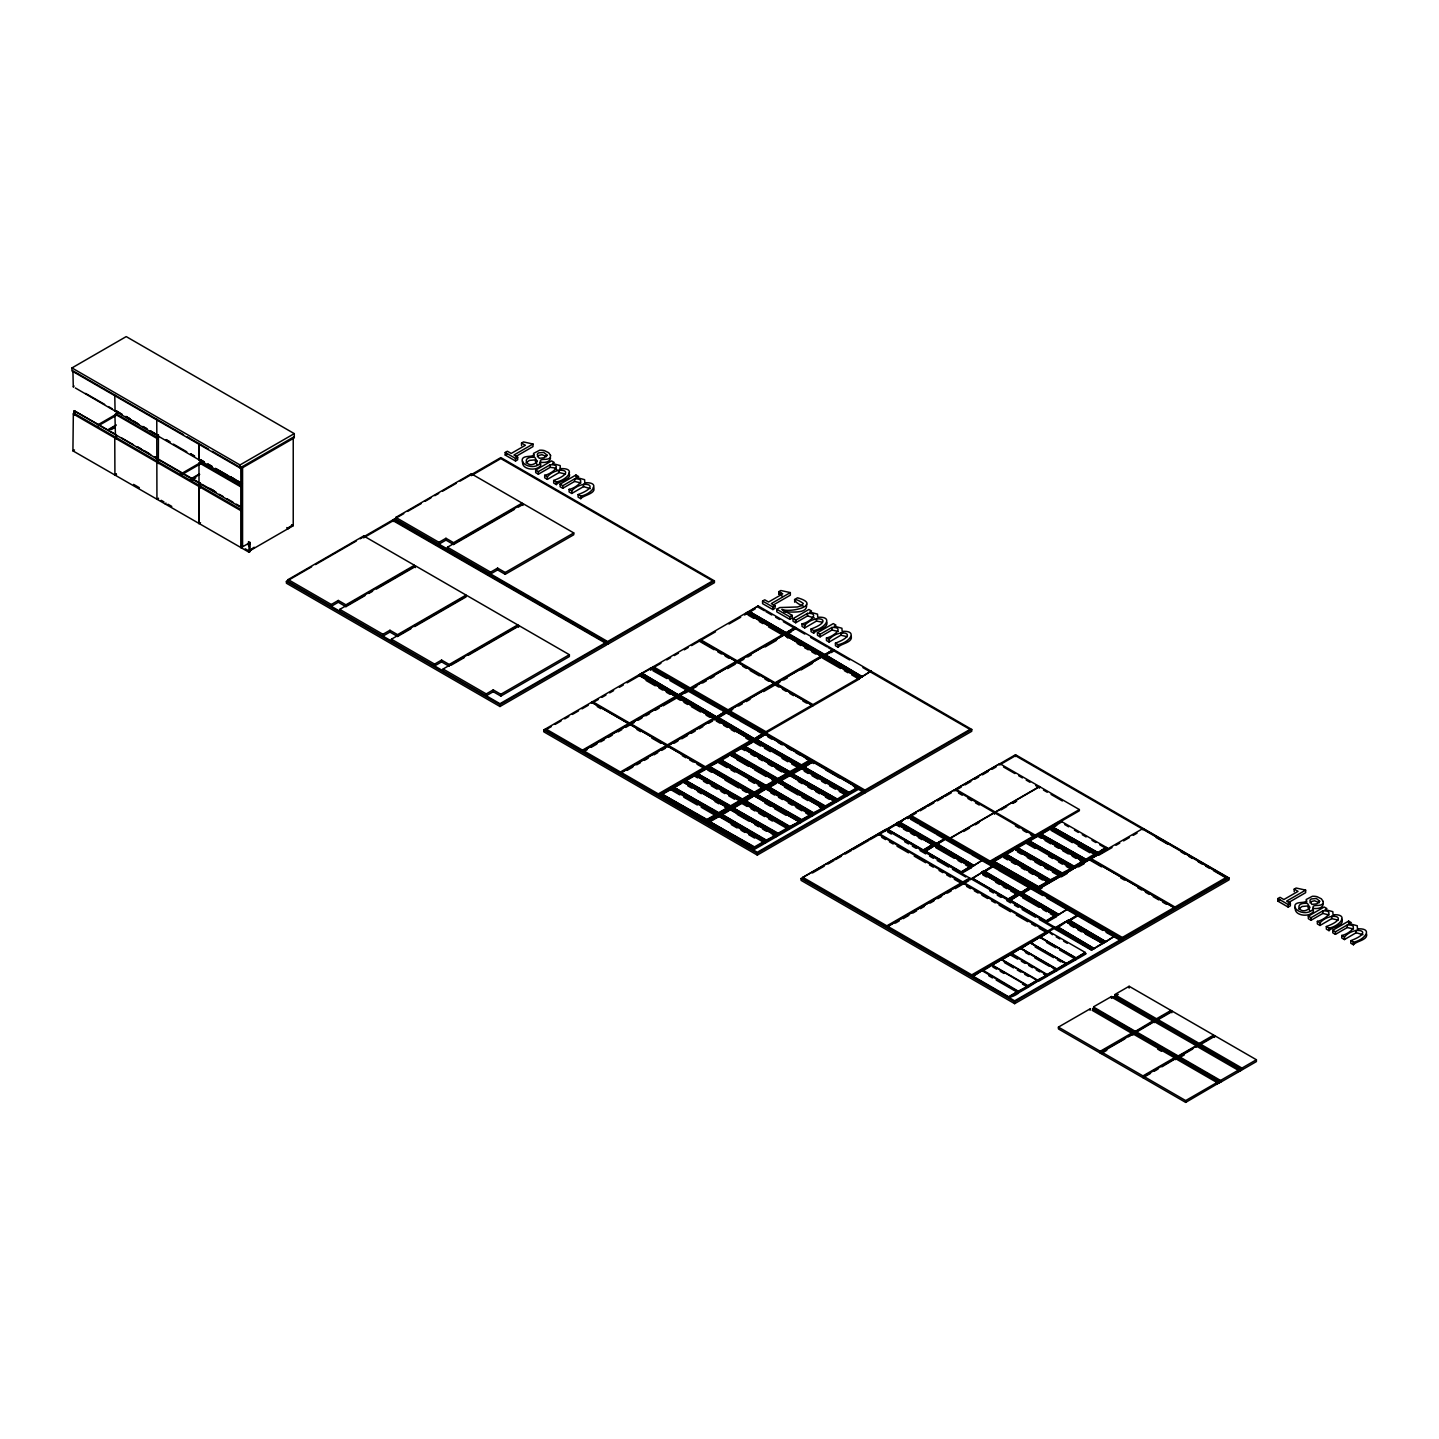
<?xml version="1.0" encoding="UTF-8"?>
<svg xmlns="http://www.w3.org/2000/svg" width="1439" height="1439" viewBox="0 0 1439 1439"><rect width="100%" height="100%" fill="white"/><g stroke="black" fill="none" stroke-linecap="round" stroke-linejoin="round"><path stroke-width="1.5" d="M536.981 464.509L534.804 459.904L529.372 460.408L525.99 462.944M1309.634 910.581L1307.457 905.994L1302.025 906.498L1298.644 909.034M550.561 457.998C550.076 462.549 543.726 462.818 540.219 462.261M1323.214 904.088C1322.729 908.639 1316.379 908.908 1312.872 908.351L1313.483 911.229C1309.94 917.884 1293.301 915.87 1295.406 907.379M533.473 457.134L534.211 454.958M1306.126 903.224L1306.864 901.048M74.091 386.048L73.371 386.695M116.505 439.255L116.325 434.794L74.234 410.781L73.407 414.036L241.554 511.043L241.986 506.708L240.799 507.751M116.001 437.744L114.976 437.852M116.073 437.456L116.073 434.938M157.535 434.56L157.391 435.208M150.465 431.052L158.074 435.441L157.948 438.409L156.779 438.661L156.941 499.369L158.524 498.452M157.696 462.621L158.02 458.268L157.211 458.861M158.074 461.721L157.265 462.441M204.068 461.991L200.273 459.796L200.219 462.621L198.978 462.944L199.014 483.738L199.607 482.784M200.255 486.22L200.525 483.198M241.248 483.612C242.436 481.166 242.561 488.217 240.799 487.173L240.799 547.791L250.08 542.521L250.08 551.623L249.019 552.234L72.921 450.857L73.335 413.748M242.094 486.616L200.273 462.333M241.23 507.571L74.234 410.781M1136.037 1031.745L1093.784 1007.192M1192.733 1049.013L1177.893 1057.575L1136.055 1033.418L1136.486 1031.349L1154.42 1021.078L1153.826 1022.356M1240.994 1070.472L1199.155 1046.009L1240.994 1070.472L1220.614 1082.236L1178.775 1058.079L1179.207 1056.01L1197.122 1045.739L1196.546 1046.872M1178.775 1057.791L1220.614 1081.93L1221.045 1080.167L1238.817 1069.914L1238.601 1071.479L1240.994 1070.166M115.426 434.542L114.922 414.576L116.235 413.82L158.074 437.978M199.284 486.706L200.075 486.112M1136.306 1031.583L1135.173 1032.608L1093.334 1008.451L1135.173 1032.914L1155.571 1020.845L1113.732 996.687L1111.538 997.946M1179.009 1056.244L1177.893 1057.269L1136.055 1033.112M199.176 486.454L198.96 523.634L200.525 522.717M522.753 461.289C520.648 469.78 537.287 471.794 540.83 465.139L540.129 462.297M73.281 387.037L72.921 370.812L183.562 434.686M115.084 411.266L114.76 394.97M199.068 486.562L198.78 523.526M200.147 486.508L198.996 486.364M1135.425 1031.331L1153.376 1020.593L1153.161 1022.158L1155.571 1020.845M1093.334 1008.451L1093.784 1006.688L1111.699 996.418L1111.16 997.911M199.176 459.976L198.96 443.572M1093.784 1008.199L1135.731 1032.285M1111.43 997.029L1153.269 1021.168M1115.045 995.932L1115.045 994.403L1129.129 986.273L1170.986 1010.43L1170.986 1012.247L1156.452 1020.647L1114.613 996.184L1156.884 1020.089L1156.884 1018.56L1170.986 1010.43M1132.007 1033.454L1092.183 1010.322M1132.871 1033.957L1101.123 1051.765L1101.123 1053.582L1142.962 1077.739L1150.534 1073.368M1157.765 1020.593L1157.765 1019.064L1171.85 1010.933L1213.689 1035.091L1213.689 1036.907L1199.155 1045.308L1157.316 1020.845L1199.604 1044.75L1199.604 1043.221L1213.689 1035.091M1174.89 1057.989L1132.997 1033.886L1132.763 1034.947L1135.173 1033.634L1177.012 1057.791L1161.885 1066.821M1175.591 1058.618L1217.43 1082.776M1178.325 1057.017L1136.486 1032.86M1179.207 1057.521L1221.045 1081.678M1195.989 1045.829L1178.145 1055.992M1196.852 1046.351L1238.691 1070.49M1200.468 1045.254L1200.468 1043.725L1214.57 1035.594L1256.409 1059.752L1256.409 1061.568L1241.875 1069.968L1200.036 1045.505L1242.307 1069.411L1242.307 1067.882L1256.409 1059.752M568.891 473.089C572.92 479.313 558.53 481.202 556.353 484.583L553.691 483.036L553.691 480.464C579.162 470.949 557.451 465.013 547.36 476.813L544.697 475.266L544.697 477.838L547.36 479.385L559.105 472.532L565.509 474.061M593.318 487.191C597.347 493.415 582.957 495.304 580.78 498.667L578.118 497.139L578.118 494.566C603.571 485.051 581.878 479.115 571.787 490.915L569.107 489.368L569.107 491.94L571.787 493.469L583.514 486.634L590.35 488.63M826.885 622.314C828.216 628.645 816.525 629.365 813.701 633.142L811.038 631.613L811.038 629.041C836.491 619.525 814.798 613.59 804.707 625.389L802.027 623.842L802.027 626.415L804.707 627.944L816.435 621.108L822.119 622.116M851.294 636.398C852.643 642.747 840.952 643.467 838.128 647.244L835.447 645.697L835.447 643.143C860.918 633.61 839.207 627.692 829.116 639.474L826.454 637.945L826.454 640.517L829.116 642.046L840.862 635.211L847.265 636.722M1341.562 919.179C1345.573 925.403 1331.183 927.292 1329.024 930.655L1326.344 929.126L1326.344 926.554C1351.815 917.039 1330.104 911.103 1320.013 922.903L1317.351 921.356L1317.351 923.928L1320.013 925.475L1331.759 918.622L1338.162 920.133M1366.618 933.929C1367.949 940.261 1356.275 940.98 1353.433 944.757L1350.771 943.229L1350.771 940.656C1376.224 931.123 1354.531 925.205 1344.44 937.005L1341.76 935.458L1341.76 938.03L1344.44 939.559L1356.168 932.724L1363.003 934.72M294.276 436.647L240.007 467.981L71.95 370.956L71.95 367.934L126.218 336.6L294.276 433.625L294.276 437.87L242.454 467.783L240.889 466.884M116.505 410.924L122.207 414.432M98.14 424.667L117.584 413.443M98.23 425.818L115.678 415.763M108.573 429.362L116.253 424.919M107.925 430.333L115.678 425.872M72.921 450.857L74.486 449.939M111.451 429.524L115.282 427.311M158.074 435.441L150.465 430.855M114.76 475.014L116.325 474.097M116.505 474.204L114.922 475.122L114.76 438.229M158.074 458.987L154.531 456.649M158.074 459.203L158.524 463.52M180.235 474.294L201.622 461.955M182.267 474.348L201.64 463.16M191.423 478.557L199.176 474.079M156.761 499.261L158.344 498.362M190.02 479.978L199.697 474.384M191.945 480.068L195.83 477.838M164.999 503.722L166.043 503.11M200.273 483.558L200.525 487.767M71.95 367.934L240.007 464.959L294.276 433.625M215.49 468.592L242.364 483.594L238.568 481.399M242.112 483.954L230.69 477.172M250.08 543.744L249.019 544.338L249.019 552.234M287.674 528.041L292.477 525.271L287.674 529.066L286.829 527.573M250.08 550.615L293.232 525.703L293.232 438.481M249.325 551.191L254.145 547.396L249.325 551.191L245.224 548.817M515.846 456.487L532.988 446.594L532.988 444.021L513.939 455.03L517.68 457.188L517.68 459.761L515.54 461.002L505.215 455.048L505.215 452.476L507.373 451.234L511.223 453.447L525.379 445.263L521.548 443.05L521.548 445.622M521.548 443.05L523.49 441.935L532.988 444.021M605.01 643.035L499.981 703.689L288.142 581.392L288.142 579.575L363.689 535.956L414.45 565.275L414.45 567.092L376.388 589.073M471.668 475.428L500.844 458.591L712.665 580.888L607.636 641.524L395.815 519.227L395.815 517.41L471.344 473.791L522.123 503.11L522.123 504.927L518.31 507.122M360.182 538.798L393.189 519.731L606.754 643.035L606.754 644.852L499.981 706.513L286.397 583.209L286.397 581.392L311.633 566.822M315.519 564.574L356.296 541.028M394.052 521.044L394.052 519.227L403.765 513.633M407.651 511.385L421.249 503.542M425.135 501.294L430.945 497.93M434.83 495.682L438.715 493.451M442.6 491.203L456.199 483.36M460.066 481.112L500.844 457.584L714.428 580.888L714.428 582.705L607.636 644.348L393.189 520.738L364.013 537.592M505.215 455.048L507.373 453.807M505.215 452.476L515.54 458.429L517.68 457.188M557.055 469.798L554.752 467.927L550.202 467.351L538.366 474.186L535.686 472.64L535.686 470.067L551.551 460.912L554.213 462.459L552.45 463.484L560.167 465.57L560.401 468.682C577.147 467.657 567.38 479.978 556.353 482.011L553.691 480.464M535.686 470.067L538.366 471.614L550.202 464.779C563.782 464.221 551.335 474.204 544.697 475.266M288.142 579.575L331.294 604.488L338.309 600.441L345.918 604.83L414.45 565.275M395.815 517.41L438.967 542.323L445.964 538.276L453.573 542.683L522.123 503.11M364.948 595.656L345.918 606.664L338.309 602.257L331.294 606.305L331.294 604.488M514.496 509.334L453.573 544.5L445.964 540.093L438.967 544.14L438.967 542.323M339.784 611.197L339.784 609.381L415.331 565.779L466.092 595.08L466.092 596.897L414.702 626.577M447.457 547.234L522.987 503.614L573.765 532.934L573.765 534.75L505.215 574.305L497.606 569.916L490.609 573.963L490.609 572.146L447.457 547.234L447.457 549.05M368.762 593.462L372.575 591.267M580.942 482.946L574.611 481.435L562.775 488.289L560.113 486.742L560.113 484.17L575.96 475.014L578.64 476.561L576.877 477.568L584.594 479.673L584.828 482.784C601.574 481.759 591.807 494.081 580.78 496.113L578.118 494.566M560.113 484.17L562.775 485.716L574.611 478.881C588.209 478.306 575.762 488.307 569.107 489.368M339.784 609.381L382.936 634.293L389.951 630.264L397.56 634.653L466.092 595.08M490.609 572.146L497.606 568.099L505.215 572.488L573.765 532.934M410.888 628.771L397.56 636.47L389.951 632.081L382.936 636.11L382.936 634.293M391.426 641.021L391.426 639.204L466.973 595.584L517.734 624.904L517.734 626.72L468.251 655.303M391.426 639.204L434.596 664.116L441.593 660.069L449.202 664.476L517.734 624.904M449.202 664.476L449.202 666.293L441.593 661.886L434.596 665.933L434.596 664.116M443.086 669.009L518.616 625.407L569.376 654.709L569.376 656.526L500.844 696.098L493.235 691.709L486.238 695.757L486.238 693.922L443.086 669.009L443.086 670.844M451.109 665.196L464.437 657.497M486.238 693.922L493.235 689.893L500.844 694.282L569.376 654.709M286.397 581.392L499.981 704.696L606.754 643.035M394.052 519.227L607.636 642.531L714.428 580.888M773.193 605.064L790.335 595.17L790.335 592.598L771.286 603.607L775.027 605.765L775.027 608.337L772.869 609.578L762.562 603.625L762.562 601.052L764.721 599.811L768.552 602.024L782.726 593.839L778.895 591.627L778.895 594.199L782.726 596.412M778.895 591.627L780.819 590.512L790.335 592.598M786.431 746.769L864.102 791.612L864.102 793.429L757.31 855.09L543.744 731.785L543.744 729.969L650.518 668.11L782.546 744.539M651.399 669.621L651.399 667.804L758.191 605.945L971.757 729.447L971.757 731.282L864.965 792.925L854.568 787.133M778.895 594.199L780.819 593.084M639.582 675.035L640.715 673.758L677.751 695.145L676.078 696.71L640.103 675.934L639.582 674.423L676.6 696.404M643.521 672.75L650.518 668.721L651.058 669.621M749.431 611.611L786.449 632.98L749.431 611.611L758.191 605.945M547.414 728.854L551.317 726.587M555.094 724.411L561.048 720.975M564.7 718.87L568.837 716.478M572.398 714.428L578.55 710.866M582.004 708.869L588.281 705.254M592.166 703.005L598.264 699.498M601.898 697.393L605.945 695.055M609.668 692.896L613.626 690.612M619.4 687.284L623.285 685.036M627.08 682.841L642.747 673.812M690.18 687.968L690.18 689.173L736.3 662.552L736.3 661.328L690.18 687.968L653.144 666.599L653.144 667.804L660.933 663.307M666.761 659.943L670.664 657.695M674.297 655.59L678.435 653.198M684.28 649.834L688.166 647.586M691.583 645.607L699.282 641.164L714.086 649.726M699.84 640.859L715.525 631.793M728.979 624.022L740.671 617.277M744.575 615.029L755.205 608.877M762.562 601.052L772.869 607.006L775.027 605.765M794.508 599.523L797.512 597.797C822.496 604.794 791.342 613.14 781.863 609.399L792.241 615.388L792.241 617.961L789.813 619.364L776.772 611.827L776.772 609.255L779.74 607.546L797.476 606.988L801.667 605.603L803.286 603.463C791.972 595.332 792.745 602.455 803.286 606.035M776.772 609.255L789.813 616.791L792.241 615.388M814.276 617.907L807.531 615.91L795.695 622.763L793.033 621.216L793.033 618.644L808.88 609.488L811.56 611.035L809.797 612.043L817.514 614.147L817.748 617.259C834.494 616.234 824.727 628.555 813.701 630.588L811.038 629.041M793.033 618.644L795.695 620.191L807.531 613.356C821.129 612.78 808.682 622.781 802.027 623.842M582.507 750.133L628.645 723.493L628.645 724.698L582.507 751.338L582.507 750.133L545.489 728.746L545.489 729.969L757.31 852.248L862.339 791.612M629.509 722.99L675.646 696.35L675.646 697.573L629.509 724.195L592.49 702.826L592.49 701.602L629.509 722.99L629.509 725.22L625.677 727.432M676.6 695.792L678.273 694.839M678.794 694.533L687.554 689.479L678.794 695.145L641.776 673.164L678.794 695.145M735.329 660.969L700.145 640.661L700.145 639.456L737.182 660.825L783.302 634.203L783.302 635.408L691.044 688.472L691.044 689.677L696.818 686.349M783.751 633.951L795.209 627.332L783.751 634.545L747.776 613.787L747.237 612.259L784.273 633.646L783.751 634.545M587.238 749.629L583.389 751.842L583.389 750.636L629.509 723.997L666.545 745.366L666.545 746.589L620.407 773.211L620.407 772.006L666.545 745.366M630.39 723.493L676.528 696.854L713.546 718.241L713.546 719.446L667.408 746.086L630.39 724.698L630.39 723.493L667.408 744.862L713.546 718.241M713.978 718.583L725.454 711.37L713.978 718.583L678.003 697.825L677.481 696.314L678.614 695.649L715.651 717.018L678.614 695.649M679.676 695.037L716.694 717.018L679.676 695.649L688.418 689.983L688.957 691.511M738.045 661.328L784.183 634.707L821.201 656.076L821.201 657.299L775.081 683.921L738.045 662.552L738.045 661.328L775.081 682.716L821.201 656.076M796.612 629.347L796.091 627.836L787.331 633.484L824.367 654.871L833.109 649.816L821.651 656.436L785.676 635.66L785.136 634.149L786.288 633.484L823.306 654.871L786.288 633.484M677.481 696.908L678.614 696.26M679.676 695.649L688.418 690.594M785.136 634.761L786.288 634.095M787.331 633.484L796.091 628.429M591.069 747.399L596.843 744.071M600.693 741.858L604.524 739.628M608.373 737.416L612.223 735.203M617.979 731.875L621.828 729.645M630.39 724.698L634.239 722.486M638.089 720.273L641.92 718.043M645.769 715.831L649.619 713.618M655.375 710.272L659.224 708.06M663.073 705.847L676.528 698.077L680.215 700.217M678.003 697.213L680.197 695.954M685.45 692.914L688.957 690.9M702.574 683.021L706.423 680.809M710.272 678.596L714.122 676.366M727.576 668.595L735.257 664.17M739.97 661.436L743.819 659.224M747.668 656.993L751.5 654.781M764.954 647.01L776.502 640.355M785.676 635.049L791.36 631.775M838.271 631.523L831.958 630.012L820.122 636.847L817.442 635.318L817.442 632.746L833.307 623.591L835.969 625.138L834.206 626.145L841.923 628.249L842.157 631.361C858.903 630.336 849.136 642.657 838.128 644.672L835.447 643.143M817.442 632.746L820.122 634.293L831.958 627.458C845.538 626.882 833.091 636.865 826.454 637.945M728.08 709.841L774.2 683.219L774.2 684.424L728.08 711.064L728.08 709.841L691.044 688.472M821.651 656.436L823.827 654.565M621.288 773.732L621.288 772.509L667.408 745.888L704.444 767.257L704.444 768.462M705.326 767.958L668.29 746.589L668.29 745.366L714.428 718.745L751.446 740.114L751.446 741.337L745.888 738.117M751.878 740.473L763.354 733.242L751.878 740.473L715.903 719.698L715.381 718.187L716.514 717.521L753.55 738.909L716.514 717.521M717.575 716.928L754.594 738.909L717.575 717.521L726.317 711.873L726.857 712.773M732.793 709.355L728.943 711.568L728.943 710.362L775.081 683.723L812.1 705.092L812.1 706.315L765.98 732.937L765.98 731.732L812.1 705.092M775.963 683.219L822.083 656.58L859.101 677.967L859.101 679.172L812.981 705.812L775.963 684.424L775.963 683.219L812.981 704.588L859.101 677.967M859.551 678.309L871.009 671.096L859.551 678.309L823.576 657.551L823.054 656.022L824.187 655.375L861.206 676.744L824.187 655.375M825.231 654.763L862.267 676.744L825.231 654.763L833.99 649.708L834.512 651.219L849.658 659.979M715.381 718.798L716.514 718.133M717.575 717.521L726.317 712.485M823.054 656.634L824.187 655.986M825.231 655.375L833.99 650.32M627.062 770.405L632.818 767.059M636.668 764.846L640.517 762.634M644.348 760.404L648.198 758.191M653.972 754.863L657.803 752.633M661.652 750.421L665.502 748.208M674.064 743.261L677.895 741.031M681.744 738.819L687.518 735.491M691.35 733.278L695.199 731.048M699.048 728.836L702.898 726.605M708.654 723.277L712.503 721.065M715.903 719.104L725.094 713.798M738.567 706.009L742.398 703.797M746.247 701.584L750.097 699.354M763.551 691.601L775.081 684.928L778.787 687.069M775.963 684.424L779.794 682.212M783.643 679.999L787.493 677.769M800.947 669.998L812.477 663.343M823.576 656.939L825.752 655.68M831.005 652.64L834.512 650.626M621.288 772.509L658.307 793.896L704.444 767.257M668.29 745.366L705.326 766.753L751.446 740.114M753.892 740.923L752.849 740.33L658.307 795.101L658.307 793.896M837.75 799.454C837.714 802.458 858.004 785.928 837.228 799.149L792.673 774.02L801.433 768.966L800.893 768.066L753.73 741.031L753.73 739.808L755.385 740.06L754.863 739.16M765.188 733.8C749.125 745.168 757.346 735.059 765.188 734.412M659.71 794.688L671.186 788.68L659.188 795.605C659.098 792.655 659.925 797.152 661.382 794.958L705.937 820.68L661.382 794.958M709.949 821.777L754.504 847.499L763.785 842.75L763.264 841.851L754.504 846.905L709.949 821.777L718.709 816.722L718.187 815.823L671.006 788.788L671.006 787.565L682.464 782.168M683.003 782.474L682.823 780.747L694.821 775.045L672.049 788.788L671.527 787.87M719.68 814.348L719.068 815.913L742.344 802.476L694.641 775.135L694.641 773.93L706.639 768.21L752.237 794.544L752.237 795.749L741.301 802.081M696.836 773.265L706.639 768.21M754.252 793.986C753.209 793.015 759.612 790.892 764.055 787.727L764.055 788.932L753.101 795.245L706.459 768.318L706.459 767.113L718.439 761.393M708.636 766.447C717.234 759.828 724.483 759.684 709.697 766.447L754.252 792.169L762.994 787.115L763.533 788.032L754.252 792.781L709.697 767.059M718.439 762.004L718.277 760.278L729.735 754.881M730.616 753.766C742.38 746.697 749.359 744.539 733.332 752.795L777.887 778.517L786.629 773.48L787.691 775.297L776.736 781.611L730.095 754.666C729.987 751.734 730.814 756.23 732.271 754.018L776.826 779.74L732.271 754.018M742.074 748.352L741.912 746.643L744.611 746.283L765.71 734.106L810.265 760.44M744.089 745.978L753.37 740.617M753.73 739.808L755.907 739.16M695.163 774.83L696.836 773.876L741.373 800.21L695.163 774.236M706.981 768.012L708.636 767.059L753.191 793.375L706.981 767.401M718.798 760.583L742.074 747.758L786.629 773.48M742.434 747.543L744.089 746.589L788.644 772.923L742.434 746.949M662.426 794.346L706.981 820.068L716.262 815.319L715.741 814.402L706.981 819.457L662.426 794.346L671.186 789.292M717.665 815.715L728.602 809.402L728.602 808.196L727.558 807.585L718.798 812.639L674.243 787.529L681.241 783.482M683.345 781.053L729.555 807.027L685.018 781.305M686.061 780.693L730.616 806.416L739.898 801.667L739.358 800.768L730.616 805.822L686.061 780.693L694.821 775.639M751.176 793.932L742.434 798.987L697.879 773.876L706.639 768.822M718.798 761.195L720.453 760.835L765.008 786.557L720.453 760.835M766.753 787.385L775.873 782.114L775.873 780.909L774.812 780.298L766.07 785.352L721.515 760.224L728.512 756.194M741.912 747.848L788.554 774.794L799.508 768.462L799.508 767.257C772.041 783.446 817.1 756.554 789.705 771.7L745.15 746.589L753.892 741.535M754.252 740.114L800.462 766.088L755.907 740.366M810.265 759.828L801.505 764.882L756.968 739.772L765.71 734.106M660.231 795.605L704.786 820.716L705.937 820.068M672.049 788.176L717.755 813.844L673.2 787.529L717.755 813.251M683.867 781.971L728.422 807.081L729.555 806.416M695.685 775.135L740.24 800.264L741.373 799.598M707.502 768.318L752.057 793.429L753.191 792.781M719.32 761.501L763.875 786.611L765.008 785.946M731.138 754.666L775.693 779.794L776.826 779.129M742.956 747.848L787.511 772.959L788.644 772.311M754.773 741.031L799.329 766.142L800.462 765.494M704.786 820.716L706.981 821.273L706.459 820.374M716.604 813.898L718.798 814.456L718.277 813.539M674.243 787.529L718.798 813.251L728.08 807.891M728.422 807.081L730.616 807.639L730.095 806.721M740.24 800.264L742.434 800.803L741.912 799.904M697.879 773.876L742.434 799.598L751.716 794.238M752.057 793.429L752.579 794.346L753.73 793.087M763.875 786.611L766.07 787.169L765.53 786.252M721.515 760.224L766.07 785.946L775.333 780.604M775.693 779.794L777.887 780.352L777.348 779.434M733.332 753.406L777.887 779.129L787.151 773.768M787.511 772.959L789.705 773.516L789.166 772.617M799.329 766.142L801.505 766.699L800.983 765.782M756.968 739.772L801.505 765.494L811.308 760.44L811.308 761.645L800.372 767.958M704.786 821.327L706.981 820.68M706.981 821.273L707.502 819.762L716.784 815.014L716.784 816.219L705.847 822.55L705.326 821.633M716.604 814.51L718.798 813.844M719.842 813.251L728.602 808.196M728.422 807.693L730.616 807.027M730.616 807.639L731.138 806.11L740.419 801.361L740.419 802.584L729.483 808.898L682.823 781.971M740.24 800.857L742.434 800.21M743.477 799.598L752.237 794.544M752.579 793.734L754.252 793.375M763.875 787.223L766.07 786.557M767.113 785.946L775.873 780.909M775.693 780.388L777.887 779.74M777.887 780.352L778.409 778.823L787.691 774.074M787.511 773.57L789.705 772.923M799.329 766.753L801.505 766.088M801.505 766.699L802.045 765.188L811.308 760.44M718.798 814.456L719.842 813.844M742.434 800.803L743.477 800.21M766.07 787.169L767.113 786.557M789.705 773.516L790.748 772.923M775.603 835.322L766.321 840.07L721.766 814.348L766.321 840.682L776.125 835.627L776.125 836.85L765.188 843.164L718.529 816.219L706.711 823.054L706.711 821.831L708.384 822.083L707.862 821.183M718.187 815.823L708.905 821.183L717.665 815.517M730.005 809.006C713.942 820.374 722.144 810.247 730.005 809.599M778.139 835.07C777.114 834.098 783.518 831.976 787.942 828.81L787.942 830.015L777.006 836.329L730.346 809.402L730.346 808.196L732.019 808.448L731.498 807.531M741.822 802.171L732.541 807.531L741.301 801.865M799.239 821.687L789.957 826.436L745.402 800.714L789.957 827.047L799.76 821.993L799.76 823.198L788.824 829.512L742.164 802.584L742.164 801.361L743.837 801.613L743.297 800.714M798.717 821.381L754.162 795.659C723.709 811.992 773.822 783.536 745.402 801.325M754.162 796.271L755.115 793.896M757.22 794.49L801.775 820.212L811.056 815.463L810.535 814.564L801.775 819.618L757.22 794.49L765.98 788.842L756.177 793.896L764.918 788.23M822.874 808.034L813.593 812.783L769.038 787.061L813.593 813.395L823.396 808.34L823.396 809.545L812.459 815.877L765.8 788.932L765.8 787.727L767.473 787.978L766.933 787.061M777.276 781.701C761.195 793.087 769.415 782.96 777.276 782.312M777.797 782.618L778.751 780.244M789.076 774.884C770.369 787.924 785.352 773.624 789.615 775.189L835.214 801.523L835.214 802.728L824.277 809.042L777.618 782.114M837.75 800.048L847.031 794.688L847.031 795.911L836.095 802.225L789.435 775.297L789.435 774.074L791.09 774.326L790.569 773.427M800.893 768.066L791.63 773.427L800.372 767.76M801.433 768.966L802.386 766.591M812.711 761.249C796.648 772.617 804.869 762.49 812.711 761.843M706.711 821.831L708.905 821.183M719.068 815.319L720.723 814.348M730.346 808.196L732.541 807.531M742.164 801.361L744.359 800.714M744.359 800.102L753.64 795.353M753.982 794.544L756.177 793.896M756.177 793.285L765.458 788.536L765.98 789.435M765.8 787.727L767.994 787.061M777.618 780.909L779.812 780.244M789.435 774.074L791.63 773.427M801.253 767.257L803.448 766.591M742.686 801.667L744.359 801.325L788.914 827.641L744.359 801.325M754.504 795.461L756.177 794.49L800.732 820.824L754.504 794.85M766.321 788.032L813.251 761.537L857.788 787.87M707.251 822.137L753.46 848.111L708.905 822.389M719.068 815.913L720.723 815.571L765.278 841.293L720.723 815.571M721.766 814.96L728.782 810.912M730.868 808.484L777.096 834.476L732.541 808.754M733.584 808.142L778.139 833.865L787.421 829.116L786.899 828.198L778.139 833.253L733.584 808.142L742.344 803.088M766.321 788.626L767.994 788.284L812.549 814.006L767.994 788.284M769.038 787.673L776.035 783.625M778.139 781.197L824.367 807.171L779.812 781.449M834.17 800.911L825.41 805.966L780.855 780.855L789.615 775.801M801.775 767.563L822.802 779.003M857.788 787.277L849.046 792.313L804.491 767.203L813.251 761.537M707.772 823.054L752.327 848.165L753.46 847.499M719.59 816.219L764.145 841.347L765.278 840.682M731.408 809.402L775.963 834.512L777.096 833.865M742.686 802.278L787.763 827.695L788.914 827.047M755.043 795.749L799.58 820.878L800.732 820.212M766.843 788.932L811.398 814.06L812.549 813.395M778.661 782.114L823.216 807.225L824.367 806.577M789.957 774.38L836.167 800.354M802.296 768.462L847.985 793.537L826.688 781.233M752.327 848.165L754.504 848.722L753.982 847.805M764.145 841.347L766.321 841.905L765.8 840.988M775.963 834.512L777.618 834.17M787.763 827.695L789.957 828.252L789.435 827.335M799.58 820.878L801.775 821.435L801.253 820.518M811.398 814.06L813.593 814.6L813.071 813.701M823.216 807.225L825.41 807.783L824.889 806.883M780.855 780.855L825.41 806.577L834.692 801.217M835.034 800.408L837.228 800.965L836.707 800.048M846.852 793.591L849.046 794.148L848.524 793.231M804.491 767.203L849.046 792.925L858.328 787.565L858.849 789.094L847.913 795.407L801.253 768.462M752.327 848.776L754.504 848.111M754.504 848.722L755.043 847.211L764.307 842.445L764.307 843.668L753.37 849.981L752.849 849.064M764.145 841.941L766.321 841.293M766.321 841.905L766.843 840.376L776.125 835.627M775.963 835.124L778.139 834.476M787.763 828.306L789.957 827.641M789.957 828.252L790.479 826.741L799.76 821.993M800.12 821.183L801.775 820.824M801.775 821.435L802.296 819.906L811.578 815.158L811.578 816.381L800.642 822.694L753.982 795.749M811.398 814.654L813.593 814.006M813.593 814.6L814.114 813.089L823.396 808.34M823.216 807.837L825.41 807.171M825.41 807.783L825.932 806.272L835.214 801.523M835.034 801.019L837.228 800.354M847.373 793.896L849.046 793.537M849.046 794.148L849.568 792.619L858.849 787.87M837.228 800.965L838.271 800.354M543.744 729.969L757.31 853.273L864.102 791.612M651.399 667.804L864.965 791.108L971.757 729.447M1119.686 940.189L1014.657 1000.824L802.818 878.527L802.818 877.322L877.934 833.954L1047.736 932.202L1054.571 928.263L1054.571 927.04L970.534 878.527L963.698 882.485L963.698 883.69L968.825 880.74M878.797 834.674L878.797 833.451L885.633 829.512L969.652 878.024L969.652 879.247L962.835 883.186M907.865 816.884L801.073 878.527L801.073 880.362L1014.657 1003.667L1121.431 942.005L1121.431 940.189L907.865 816.686L899.105 822.335L936.141 843.722L944.883 838.667L933.425 845.287L897.45 824.511L896.929 823L898.062 822.335L935.08 843.722L898.062 822.335M999.961 764.721L1015.52 755.727L1227.341 878.024L1122.312 938.678L910.491 816.381L910.491 815.158L954.687 789.651L1035.145 836.293L1079.358 810.769L1079.358 809.563L1039.695 786.665L995.5 812.19L1035.145 835.088L1079.358 809.563M955.568 790.353L955.568 789.13L999.763 763.623L1039.426 786.503L1039.426 787.727L1035.648 785.55M908.746 818.197L908.746 816.381L1015.52 754.72L1229.104 878.024L1229.104 879.841L1122.312 941.502L1106.087 932.328M887.287 829.17L896.569 823.81L932.544 844.567L923.784 850.233L887.287 829.17L924.324 851.151L933.066 846.096L932.544 845.179M896.929 823.612L898.062 822.946M899.105 822.335L907.865 817.28L908.387 818.197M812.459 872.969L824.223 866.188M827.857 864.084L833.954 860.558M835.555 859.641L841.347 856.295M845.197 854.082L851.456 850.467M852.895 849.622L868.958 840.358M870.217 839.621L902.019 821.255M910.491 816.381L916.319 812.999M920.097 810.823L926.05 807.387M927.777 806.398L933.821 802.908M937.401 800.839L943.552 797.278M945.081 796.397L951.341 792.799M955.226 790.551L961.324 787.025M964.957 784.939L970.947 781.467M974.671 779.308L978.628 777.042M982.459 774.83L988.287 771.448M992.083 769.271L996.076 766.969M923.784 849.622L932.544 844.567M933.425 845.287L935.602 843.416M923.784 850.233L933.066 845.484M971.325 867.159L982.783 859.928L971.325 867.159L935.35 846.402L934.828 844.873L935.962 844.225L972.98 866.206L938.372 846.222M937.005 843.614L974.041 865.594L937.005 844.225L945.765 838.559L946.286 839.477M925.187 851.043L934.469 845.682L970.444 866.458L961.702 872.124L925.187 851.043L962.223 873.023L970.965 867.969L970.444 867.069M934.828 845.484L935.962 844.225M937.005 844.225L944.02 840.178M925.187 851.654L934.469 845.682M935.35 845.79L937.526 844.531M910.491 815.158L950.136 838.056L994.349 812.531L994.349 813.755M955.568 789.13L995.212 812.028L1039.426 786.503M950.424 839.423L950.424 838.218L994.619 812.693L994.619 813.916M963.59 831.508L969.364 828.18M975.12 824.853L978.97 822.622M1000.986 809.923L1006.742 806.577M1012.516 803.25L1016.366 801.037M1012.786 803.412L1016.636 801.199M961.702 871.512L970.444 866.458M961.702 872.124L970.965 867.375M990.068 861.116L1034.281 835.591L1034.281 836.796L990.068 862.321L990.068 861.116L950.424 838.218M990.841 861.565L1037.501 888.493L1037.501 889.716L1048.437 883.384L1048.437 882.179L1002.839 855.845L990.841 862.77L990.841 861.565L992.514 861.817L991.993 860.9M1002.317 855.539C983.592 868.58 998.576 854.298 1002.839 855.845M1059.734 875.056L1050.452 879.805L1005.897 854.082L1050.452 880.416L1060.255 875.362L1060.255 876.567L1049.319 882.88L1002.659 855.953L1002.659 854.73L1004.332 854.982L1003.81 854.082M1059.212 874.75L1014.657 849.028C991.561 859.497 1015.215 850.863 1014.477 847.913L1016.15 848.165L1015.628 847.265M1025.953 841.905C995.842 858.777 1050.254 829.386 1014.477 847.913M1026.295 841.096L1072.954 868.023L1072.954 869.246L1026.295 842.301L1026.295 841.096L1027.968 841.347L1027.446 840.43M1082.848 861.098L1038.292 835.375L1029.011 840.736L1028.489 839.836L1037.249 834.782L1038.292 835.987L1029.533 841.042L1074.088 866.152L1082.848 861.098L1083.891 861.709L1083.891 862.932L1074.771 868.185M1038.292 835.987L1039.246 833.613M1107.526 848.075C1088.01 862.914 1105.026 844.225 1107.526 849.28L1096.59 855.593L1049.93 828.666C1026.924 838.793 1051.1 830.591 1049.93 827.443L1051.603 827.695L1051.064 826.795M1061.928 821.741C1041.53 834.53 1058.025 819.978 1061.928 821.741L1107.005 847.769M991.381 861.871L993.036 860.9M1002.659 854.73L1004.854 854.082M1004.854 853.471L1014.135 848.722M1015.017 848.219L1016.671 847.265M1026.816 841.401L1028.489 840.43M1028.489 839.836L1037.771 835.088M1038.113 834.278L1040.307 833.613M1040.307 833.001L1049.589 828.252M1049.93 827.443L1052.125 826.795M1052.125 826.184L1061.406 821.435M1003.199 855.647L1004.854 854.694L1049.409 881.01L1003.199 855.036M1026.816 841.995L1028.489 841.042L1073.044 867.375L1028.489 841.653L1027.356 842.301M1038.634 834.566L1040.307 834.224L1084.862 860.54M1050.452 827.749L1052.125 827.389L1096.68 853.723L1052.125 827.389M991.903 862.77L993.036 862.123L1037.591 887.845L993.036 862.123M1047.394 881.567L1038.634 886.622L994.079 861.511L1002.839 856.457M1005.897 854.694L1012.912 850.647M1015.017 848.83L1016.671 848.47L1061.227 874.192L1016.671 848.47M1071.03 868.526L1062.27 872.987L1017.715 847.859L1026.475 842.804M1038.634 835.178L1040.307 834.818L1073.242 853.831M1086.427 859.641C1086.409 862.645 1106.681 846.114 1085.905 859.335L1041.35 834.224L1050.11 829.17M1106.483 847.463L1097.723 852.518L1053.168 827.389L1056.676 825.374M886.856 925.835L961.954 882.485L961.954 883.69L886.856 927.04L886.856 925.835L802.818 877.322M878.797 833.451L962.835 881.963L969.652 878.024M887.737 927.561L887.737 926.338L962.835 882.988M1018.326 894.303L1029.784 887.072L1018.326 894.303L982.351 873.527L981.83 872.016L982.963 871.35L1019.981 893.349L985.373 873.365M984.006 870.757L1021.042 892.738L984.006 871.35L992.766 865.702L993.288 867.213M972.188 878.186L981.47 872.825L1017.445 893.601L1008.703 899.249L972.188 878.186L1009.225 900.166L1017.967 895.112L1017.445 894.195M981.83 872.628L982.963 871.35M984.006 871.35L992.766 866.296M895.436 923.101L899.285 920.888M903.134 918.658L908.908 915.33M912.758 913.099L916.607 910.869M920.474 908.657L924.324 906.426M930.098 903.098L933.947 900.868M937.796 898.656L941.646 896.425M947.42 893.097L951.269 890.867M955.136 888.636L962.835 884.194L962.835 881.963M972.188 878.779L981.47 872.825M982.351 872.933L991.543 867.627M1008.703 898.656L1017.445 893.601M1008.703 899.249L1017.967 894.5M1056.226 916.175L1067.684 908.962L1056.226 916.175L1020.251 895.418L1019.729 893.889L1020.863 893.241L1057.881 915.222L1023.291 895.238M1021.906 892.63L1058.942 914.61L1021.906 893.241L1030.666 887.575L1031.187 889.104M1010.106 900.059L1019.37 894.698L1055.345 915.474L1046.603 921.14L1010.106 900.059L1047.124 922.039L1055.884 916.985L1055.345 916.085M1019.729 894.5L1020.863 893.241M1021.906 893.241L1028.921 889.194M1010.106 900.67L1019.37 894.698M1020.251 894.806L1022.445 893.547M1024.19 892.54L1029.443 889.5M1036.458 887.881L1037.591 887.233M1003.72 855.953L1048.276 881.064L1049.409 880.416M1015.538 849.136L1060.093 874.246L1061.227 873.581M1071.911 867.429L1073.044 866.764M1039.174 835.483L1083.711 860.594L1084.862 859.946M1050.452 828.36L1095.529 853.777L1096.68 853.129M1036.458 888.493C1038.185 886.082 1039.102 889.536 1038.113 887.539M994.079 861.511L1038.634 887.233L1047.916 881.873M1048.276 881.064L1050.452 881.621L1049.93 880.704M1060.093 874.246L1062.27 874.804L1061.748 873.887M1017.715 847.859L1062.27 873.581L1071.551 868.832M1071.911 868.023C1073.638 865.612 1074.555 869.066 1073.566 867.069M1029.533 841.042L1074.088 866.764L1083.369 861.403M1083.711 860.594L1085.905 861.152L1085.384 860.252M1095.529 853.777L1097.723 854.334L1097.202 853.417M1036.979 888.798L1038.634 887.845M1038.634 888.439L1039.174 886.928L1048.437 882.179M1048.276 881.675L1050.452 881.01M1050.452 881.621L1050.974 880.11L1060.255 875.362M1060.615 874.552L1062.27 874.192M1062.27 874.804L1062.791 873.275L1072.073 868.526L1072.073 869.75L1061.137 876.063L1014.477 849.136M1072.433 868.329L1074.088 867.375M1074.088 867.969L1074.609 866.458L1083.891 861.709M1083.711 861.206L1085.905 860.54M1086.427 860.252L1095.709 854.892L1095.709 856.097L1084.772 862.411L1038.113 835.483M1095.529 854.388L1097.723 853.723M1085.905 861.152L1086.949 860.54M1097.723 854.334L1098.766 853.723M1042.124 887.935L1038.274 890.165L1038.274 888.942L1090.096 859.029L1174.134 907.541L1174.134 908.746M1090.978 858.525L1174.997 907.038L1174.997 908.243L1090.978 859.731L1090.978 858.525L1142.8 828.612L1226.819 877.124L1226.819 878.33L1213.455 870.613M1061.316 876.855L1067.072 873.545M1078.584 866.89L1084.34 863.562M1098.659 855.306L1112.077 847.553M1115.927 845.323L1119.758 843.11M1123.607 840.898L1129.363 837.57M1133.195 835.357L1137.044 833.145M1046.603 920.528L1055.345 915.474M1046.603 921.14L1055.884 916.391M971.757 974.851L1046.855 931.501L1046.855 932.706L971.757 976.074L971.757 974.851L887.737 926.338M963.698 882.485L1047.736 930.997L1054.571 927.04M1057.107 926.59L1094.126 948.571L1057.107 926.59L1065.849 921.536L1102.886 943.516L1091.41 950.136L1055.435 929.378L1054.913 927.849L1056.046 927.202L1093.082 948.571L1056.046 927.202M1103.227 943.318L1114.703 936.087L1103.227 943.318L1067.252 922.543L1066.731 921.032L1067.864 920.384L1104.9 942.365L1070.292 922.381M1068.925 919.773L1105.943 941.754L1068.925 920.384L1077.667 914.718L1078.189 915.636M981.92 970.606L972.638 976.577L981.92 970.606L1019.28 992.388L1028.04 987.334L1027.518 986.434L1018.758 991.489L982.783 970.102C978.772 974.221 1007.21 955.622 982.261 970.408M991.885 965.461L1001.166 959.489L1038.544 981.272L1047.304 976.218L1046.765 975.3L1038.023 980.355L1002.048 959.597L1010.268 954.848L1017.679 959.111M1001.526 959.903L1010.79 953.931L1048.168 975.714L1056.928 970.659L1056.406 969.742L1047.646 974.797L1011.671 953.427L1011.149 954.345L1020.431 948.373L1056.406 969.742M1011.149 953.733L1020.431 948.373M1020.773 948.175L1030.054 942.815L1066.029 963.59L1057.269 969.238L1020.773 948.175L1057.809 970.156L1066.551 965.101L1066.029 964.184M1030.396 942.617L1039.678 937.257L1075.653 958.032L1066.911 963.68L1030.396 942.617L1067.432 964.598L1076.174 959.543L1075.653 958.626M1040.037 937.059L1049.319 931.699L1085.294 952.474L1076.534 958.122L1040.037 937.059L1077.056 959.04L1085.815 953.985L1085.294 953.068M1054.913 928.461L1056.046 927.813M1057.107 927.202L1065.849 921.536M1066.731 921.644L1067.864 920.384M1068.925 920.384L1077.667 915.33M991.885 964.85L999.421 961.108M1020.773 948.787L1030.054 942.815M1030.396 943.211L1039.678 937.257M1040.037 937.652L1049.319 931.699M1055.435 928.767L1057.629 927.507M1059.374 926.5L1065.849 922.147M1067.252 921.949L1076.444 916.643M1055.435 929.378L1059.086 927.274M1009.135 996.436L1017.895 991.381L1009.135 997.047L972.638 975.966M1018.758 990.877L1027.518 986.434M1028.399 985.319L1037.141 980.265L1028.399 985.913L992.424 965.155M1038.023 979.761L1046.765 975.3M1047.646 974.203L1056.406 969.149M1057.269 968.645L1066.029 963.59M1066.911 963.087L1075.653 958.032M1076.534 957.529L1085.294 952.474M1091.41 950.136L1102.886 942.923M1009.656 997.335C1027.032 986.542 1015.736 997.029 1009.135 997.047M1018.758 991.489L1028.04 986.722M1028.399 985.913L1037.663 981.164L1028.921 986.83L991.543 965.047M1038.023 980.355L1047.304 975.606M1047.646 974.797L1056.928 970.048M1057.269 969.238L1066.551 964.49M1066.911 963.68L1076.174 958.932M1076.534 958.122L1085.815 953.373M1038.274 888.942L1122.312 937.455L1174.134 907.541M1174.997 907.038L1226.819 877.124M801.073 878.527L1014.657 1001.832L1121.431 940.189M908.746 816.381L1122.312 939.685L1229.104 878.024M1288.499 902.577L1305.641 892.684L1305.641 890.111L1286.592 901.12L1290.351 903.278L1290.351 905.851L1288.193 907.092L1277.886 901.138L1277.886 898.566L1280.044 897.324L1283.876 899.537L1298.032 891.353L1294.201 889.14L1294.201 891.712M1294.201 889.14L1296.143 888.025L1305.641 890.111M1124.848 1038.886L1100.259 1053.078L1058.42 1028.921L1058.42 1027.104L1090.384 1008.685L1090.06 1010.286M1277.886 901.138L1280.044 899.897M1114.613 996.49L1118.247 994.385M1277.886 898.566L1288.193 904.519L1290.351 903.278M1329.168 914.952L1322.855 913.441L1311.019 920.276L1308.339 918.73L1308.339 916.157L1324.204 907.002L1326.866 908.549L1325.103 909.556L1332.82 911.66L1333.054 914.772C1349.8 913.747 1340.033 926.068 1329.024 928.101L1326.344 926.554M1308.339 916.157L1311.019 917.704L1322.855 910.869C1336.435 910.311 1323.988 920.294 1317.351 921.356M1058.42 1027.104L1100.259 1051.261L1132.115 1032.86C1129.489 1037.897 1140.893 1028.543 1128.626 1036.71M1114.613 996.184L1156.884 1020.089M1154.258 1022.607L1156.452 1021.348L1198.291 1045.811L1156.452 1021.348M1101.123 1053.582L1106.807 1050.308M1353.595 929.036L1347.282 927.525L1335.428 934.361L1332.766 932.832L1332.766 930.26L1348.631 921.104L1351.293 922.651L1349.53 923.658L1357.247 925.763L1357.481 928.875C1374.227 927.849 1364.46 940.171 1353.433 942.185L1350.771 940.656M1332.766 930.26L1335.428 931.806L1347.282 924.971C1360.862 924.396 1348.415 934.379 1341.76 935.458M1101.123 1051.765L1142.962 1075.922L1174.836 1057.521L1174.602 1059.104L1177.012 1057.791M1143.843 1076.426L1175.807 1058.007L1175.393 1059.59L1177.893 1058.295L1219.732 1082.452L1185.682 1102.4L1143.843 1078.243L1143.843 1076.426L1185.682 1100.583L1217.538 1082.182L1217.322 1083.765L1219.732 1082.452M1198.291 1045.505L1195.791 1046.801L1196.205 1045.649L1154.258 1021.6M1157.316 1020.845L1199.604 1044.75M1154.312 1071.192L1158.107 1069.015M1178.775 1058.079L1184.333 1054.877M1200.036 1045.505L1242.307 1069.411M1115.153 994.871L1156.992 1019.028M1157.873 1019.531L1199.712 1043.689M1136.432 1031.889L1178.325 1056.01M1200.594 1044.192L1242.433 1068.35M1179.153 1056.55L1220.991 1080.707M240.817 484.116L75.26 387.918M783.553 611.989C789.471 611.431 808.484 614.669 806.452 604.506M758.191 607.168L764.397 610.748M765.962 611.647L771.79 615.011M775.675 617.259L779.56 619.507M783.32 621.684L804.833 634.095M810.661 637.459L822.317 644.186M823.126 644.654L826.903 646.831M828.144 647.55L833.972 650.914M862.914 667.624L970.012 729.447L864.965 790.101L653.144 667.804M1156.165 837.534L1167.623 844.153M1180.987 851.87L1184.801 854.082M1188.632 856.277L1192.445 858.489M1198.183 861.799L1201.997 863.994M1205.81 866.206L1209.641 868.401M787.331 632.89L824.367 654.259M748.91 612.51L785.406 633.592L748.388 612.223M785.136 634.149L822.173 655.518M823.054 656.022L859.551 677.715M783.302 634.203L746.283 612.816L746.283 614.039M748.136 615.101L753.694 618.302M759.234 621.522L762.94 623.645M768.498 626.864L783.302 635.408M787.888 638.053L784.183 634.707M797.134 643.395L800.839 645.535M804.545 647.676L808.25 649.816M811.956 651.957L815.661 654.079M840.592 668.487L822.083 657.803L822.083 656.58M844.297 670.628L848.003 672.768M851.708 674.891L859.101 679.172M1003.541 767.005L1014.873 773.552M1018.65 775.729L1022.427 777.905M1026.205 780.1L1029.982 782.276M1043.473 790.065L1047.25 792.241M1051.028 794.418L1062.36 800.965M1064.77 824.583L1068.655 826.831M1074.483 830.195L1078.369 832.444M1082.254 834.692L1086.139 836.94M1091.967 840.304L1095.87 842.552M1099.756 844.783L1107.526 849.28M1053.168 827.389L1097.723 852.518M1051.01 830.285L1072.379 842.642M1078.207 846.006L1089.881 852.733M1101.554 866.854L1090.096 860.234L1090.096 859.029M1120.657 877.88L1124.471 880.092M1137.835 887.809L1141.667 890.004M1145.48 892.216L1149.293 894.428M1153.125 896.623L1158.845 899.933M1162.676 902.145L1166.489 904.34M1041.35 834.224L1085.905 859.335M1077.109 856.079L1082.919 859.425M736.3 661.328L699.282 639.959L699.282 641.164M737.182 661.832L774.2 683.219M1041.134 838.235L1037.249 835.987L1037.249 834.782M1045.02 840.484L1050.848 843.848M1054.733 846.096L1058.618 848.326M1062.504 850.575L1068.35 853.939M1072.235 856.187L1076.12 858.435M1080.005 860.684L1083.891 862.932M717.791 651.867L721.497 653.99M725.202 656.13L728.889 658.271M742.74 666.257L746.427 668.398M750.133 670.538L759.396 675.88M764.954 679.082L768.642 681.223M782.492 689.209L786.18 691.35M789.885 693.49L793.591 695.631M802.854 700.973L806.559 703.113M958.464 793.033L962.241 795.209M967.907 798.483L971.685 800.66M975.462 802.854L979.24 805.031M1015.394 825.896L1019.172 828.091M1022.949 830.267L1026.726 832.444M1030.504 834.62L1034.281 836.796M1035.145 848.416L1025.431 842.804L1025.431 841.599M1048.743 856.277L1052.646 858.525M1058.474 861.889L1062.36 864.137M1066.245 866.386L1070.13 868.616M1017.499 851.87L1021.384 854.118M1027.212 857.482L1031.097 859.731M1034.983 861.979L1040.829 865.343M1044.714 867.591L1048.599 869.84M1052.485 872.088L1060.255 876.567M1003.738 857.572L1007.624 859.82M1011.509 862.069L1015.394 864.317M1021.222 867.681L1025.126 869.929M1029.011 872.16L1032.896 874.408M1038.724 877.772L1042.609 880.02M728.943 710.362L765.98 731.732M778.265 742.56L782.15 744.808M787.996 748.172L791.882 750.421M795.767 752.669L799.652 754.917M805.48 758.281L811.308 761.645M825.806 770.009L839.405 777.869M853.021 785.712L858.849 789.094M652.946 670.718L666.941 678.596M669.962 680.539L704.103 700.253M704.93 700.739L721.299 709.985M722.432 710.83L729.069 714.463M730.203 715.327L738.765 720.058M739.916 720.921L756.248 730.149M757.4 731.03L764.019 734.645M767.886 736.876L771.772 739.124M809.869 761.321L813.755 763.569M910.671 819.313L918.442 823.792M919.521 824.619L935.926 833.883M936.789 834.584L963.321 849.909M964.22 850.431L970.875 854.064M971.991 854.91L998.054 869.768M998.972 870.487L1042.699 895.544M1046.585 897.792L1102.814 930.439M899.105 821.741L936.141 843.11M847.985 792.925L803.448 767.814M640.715 674.369L677.751 695.757M677.481 696.314L713.978 717.989M715.381 718.187L751.878 739.862M896.929 823L933.425 844.675M934.828 844.873L971.325 866.566M981.83 872.016L1018.326 893.691M1019.729 893.889L1056.226 915.582M1066.731 921.032L1103.227 942.707M675.646 696.35L638.628 674.981L638.628 676.186M754.791 742.65L760.619 746.032M764.505 748.262L770.333 751.626M782.007 758.371L787.835 761.735M791.72 763.983L797.548 767.347M804.257 771.214L808.142 773.462M812.046 775.711L817.874 779.075M821.759 781.323L825.644 783.571M829.53 785.802L835.357 789.184M839.261 791.414L847.031 795.911M1102.886 943.516L1085.312 933.983M646.021 680.467L655.285 685.809M658.99 687.95L662.677 690.09M666.383 692.231L670.088 694.353M683.921 702.358L687.626 704.48M691.332 706.621L700.595 711.963M706.135 715.183L709.841 717.306M716.28 721.029L719.968 723.169M723.673 725.292L727.379 727.432M731.084 729.573L734.789 731.714M899.753 826.849L896.047 824.709L896.569 823.81M903.458 828.99L907.146 831.13M910.851 833.271L914.556 835.411M918.262 837.534L921.967 839.674M935.8 847.661L954.309 858.346M958.014 860.486L961.72 862.627M965.425 864.767L970.965 867.969M982.801 874.804L986.506 876.945M995.752 882.287L999.457 884.427M1003.163 886.568L1006.868 888.69M1010.574 890.831L1017.967 895.112M1022.553 897.756L1039.21 907.379M1042.915 909.502L1046.621 911.642M1050.326 913.783L1055.884 916.985M1070.166 925.241L1073.962 927.436M1077.739 929.612L1081.534 931.806M745.15 746.589L789.705 771.7M792.673 774.02L837.228 799.149M836.167 799.742L791.63 774.02L834.242 799.239M1054.913 927.849L1091.41 949.542M741.553 747.453L741.031 748.352L744.916 750.6M887.539 831.832L891.353 834.044M904.735 841.761L908.549 843.956M912.362 846.168L916.193 848.362M920.007 850.575L925.727 853.885M929.558 856.079L933.371 858.292M937.185 860.504L948.643 867.105M952.474 869.318L965.839 877.035M989.636 890.777L993.45 892.971M997.263 895.184L1001.094 897.396M1006.814 900.688L1010.646 902.901M1014.459 905.113L1018.272 907.307M1022.104 909.52L1035.468 917.237M1039.282 919.449L1054.571 928.263M750.744 753.964L754.63 756.212M758.533 758.461L762.418 760.709M768.246 764.073L772.131 766.321M776.017 768.552L781.845 771.916M798.285 781.413L802.171 783.661M807.999 787.025L811.884 789.256M815.769 791.504L819.654 793.752M825.5 797.116L829.386 799.365M1049.319 932.31L1052.485 934.738M1056.19 936.879L1059.895 939.019M1063.601 941.16L1067.306 943.3M881.747 837.372L885.561 839.585M889.392 841.797L893.205 843.991M897.019 846.204L908.477 852.823M914.215 856.133L925.673 862.734M929.486 864.947L933.317 867.141M939.037 870.451L942.851 872.664M946.682 874.876L950.495 877.071M954.309 879.283L961.954 883.69M966.648 886.406L970.462 888.6M974.293 890.813L978.106 893.007M981.92 895.22L987.658 898.53M991.471 900.742L995.302 902.937M999.116 905.149L1010.574 911.75M1016.312 915.06L1027.77 921.679M1031.583 923.892L1035.396 926.086M1039.228 928.299L1046.855 932.706M187.376 436.88L208.457 449.076M212.27 451.27L240.799 467.729L240.889 486.652M729.735 754.27L729.213 755.187M774.812 780.298L730.257 755.187M777.797 782.007L822.353 807.729M736.984 759.666L748.658 766.393M754.486 769.775L766.142 776.502M771.988 779.866L775.873 782.114M784.525 787.115L798.123 794.958M802.009 797.206L807.837 800.57M819.511 807.315L823.396 809.545M1046.567 942.437L1055.812 947.779M1059.518 949.92L1076.174 959.543M126.02 416.429L129.816 418.623M166.133 439.579L169.928 441.773M190.847 453.861L194.643 456.055M230.96 477.011L234.773 479.205M85.638 393.423L104.651 404.395M108.465 406.589L112.26 408.784M125.751 416.573L129.816 418.821M133.359 420.961L137.155 423.156M142.857 426.448L146.94 428.696M165.863 439.74L169.658 441.935M173.471 444.129L186.782 451.81M190.578 454.005L194.391 456.199M200.273 459.599L204.338 461.847M207.882 463.988L211.947 466.236M215.49 468.377L226.894 474.978M121.937 414.576L116.505 411.14L116.505 415.421M125.751 416.77L139.061 424.469M142.857 426.663L146.67 428.858M207.882 464.185L211.677 466.38M717.917 761.087L717.395 762.004L727.109 767.617M718.277 761.501L765.458 788.536M115.372 414.324L157.211 438.589M241.248 487.102L199.409 462.962M731.012 769.865L734.897 772.095M748.496 779.956L754.324 783.32M758.227 785.568L764.055 788.932M770.764 792.799L774.65 795.048M778.535 797.296L782.42 799.544M788.248 802.908L792.134 805.156M796.037 807.405L801.865 810.769M805.75 813.017L811.578 816.381M1035.091 946.934L1053.6 957.619M1057.305 959.759L1060.993 961.9M1155.571 1021.15L1113.732 996.687M291.649 524.785L293.232 525.703M628.645 723.493L591.609 702.124L591.609 703.329M1025.449 952.492L1029.155 954.633M1034.713 957.834L1049.517 966.378M1053.222 968.519L1056.928 970.659M707.52 769.937L711.406 772.185M725.022 780.046L738.621 787.906M742.506 790.155L746.409 792.385M764.775 802.998L770.602 806.362M774.488 808.61L786.162 815.337M597.167 706.531L600.872 708.672M636.919 729.483L640.625 731.624M651.723 738.045L660.987 743.387M682.23 755.637L685.935 757.777M689.641 759.918L693.328 762.058M697.034 764.199L702.592 767.401M209.77 488.343L213.584 490.537M137.425 446.756L141.22 448.95M145.033 451.162L148.829 453.357M211.947 489.782L215.742 491.976M121.937 438.122L133.359 444.723M137.155 446.917L150.735 454.652M154.279 456.793L198.456 482.209M202.18 484.439L215.742 492.192M219.286 494.332L223.099 496.527M226.894 498.721L232.866 502.067M236.41 504.208L240.475 506.456M74.234 413.317L242.112 510.233M1021.384 961.252L1025.09 963.393M1028.777 965.533L1032.483 967.674M1036.188 969.814L1039.893 971.937M1043.599 974.077L1047.304 976.218M694.282 774.74L693.76 775.639L697.645 777.887M703.491 781.251L707.376 783.5M711.262 785.748L717.09 789.112M720.975 791.36L724.86 793.609M728.746 795.839L734.592 799.221M747.129 806.452L741.301 803.088L740.761 801.163M751.014 808.7L754.899 810.948M758.785 813.179L764.613 816.561M768.516 818.791L772.401 821.039M1134.31 1033.112L1092.471 1008.973L1134.31 1033.418M1177.012 1058.079L1135.173 1033.634M1219.732 1082.74L1177.893 1058.295M1157.711 1049.157L1161.525 1051.351M1004.35 962.547L1013.596 967.889M1017.301 970.012L1021.006 972.152M1024.712 974.293L1028.417 976.433M682.464 781.557L681.942 782.474M683.003 781.863L727.558 807.585M775.081 835.016L730.526 809.905M687.77 785.838L691.673 788.086M697.501 791.45L701.387 793.698M714.985 801.541L718.888 803.789M724.716 807.153L728.602 809.402M737.254 814.402L748.91 821.129M754.756 824.493L758.641 826.741M762.526 828.99L766.411 831.238M772.239 834.602L776.125 836.85M992.874 967.026L996.561 969.166M1000.267 971.307L1003.972 973.448M1022.481 984.132L1028.04 987.334M250.08 542.521L248.497 541.622L248.497 545.669M670.664 788.374L670.124 789.292L679.856 794.904M683.741 797.152L697.339 804.995M701.225 807.243L716.784 816.219M731.264 824.583L737.092 827.947M740.995 830.195L744.88 832.444M748.766 834.692L754.594 838.056M988.791 975.786L992.496 977.926M996.202 980.067L1018.416 992.892M240.889 546.011L242.454 546.928L242.454 466.578M133.575 484.367L139.313 487.677M161.186 500.304L163.938 501.887M167.949 504.208L171.781 506.42M583.389 750.636L620.407 772.006M1319.257 902.757L1314.616 900.778L1311.325 901.534A4.281 2.464 0 0 0 1310.048 902.847M546.604 456.667L541.963 454.688L538.672 455.443A4.281 2.464 0 0 0 537.395 456.757M560.167 468.143L560.958 470.121M198.96 459.904L198.78 443.482M1357.93 929.27L1358.038 930.314M1333.503 915.168L1333.629 916.211M842.606 631.757L842.732 632.8M585.277 483.18L585.385 484.224M1356.168 930.152L1356.168 932.724M1353.433 942.185L1353.433 944.757M1348.631 921.104L1348.631 923.676M1347.282 924.971L1347.282 927.525M1344.44 937.005L1344.44 939.559M1335.428 931.806L1335.428 934.361M1331.759 916.049L1331.759 918.622M1329.024 928.101L1329.024 930.655M1322.855 910.869L1322.855 913.441M1320.013 922.903L1320.013 925.475M1311.019 917.704L1311.019 920.276M1288.193 904.519L1288.193 907.092M1214.57 1035.594L1214.57 1037.411M1185.682 1100.583L1185.682 1102.4M1171.85 1010.933L1171.85 1012.75M1142.8 828.612L1142.8 829.817M1142.962 1075.922L1142.962 1077.739M1129.129 986.273L1129.129 988.089M1122.312 937.455L1122.312 938.678M1122.312 939.685L1122.312 941.502M1100.259 1051.261L1100.259 1053.078M1096.59 855.593L1096.068 854.694M1084.772 862.411L1084.251 861.511M1060.867 821.129L1060.867 822.353M1061.137 874.858L1061.137 876.063M1049.319 882.88L1048.797 881.981M1049.049 827.947L1049.049 829.17M1047.736 930.997L1047.736 932.202M1039.695 786.665L1039.695 787.888M1035.145 835.088L1035.145 836.293M1015.52 754.72L1015.52 756.536M1014.657 1001.832L1014.657 1003.667M1013.614 848.416L1013.614 849.64M1010.79 953.931L1010.268 954.848M1001.796 855.252L1001.796 856.457M1001.166 959.489L1000.645 960.407M999.763 763.623L999.763 764.828M995.212 812.028L995.5 813.413M970.534 878.527L970.534 879.751M954.687 789.651L954.687 790.856M950.136 838.056L950.136 839.261M907.865 816.686L907.865 818.701M885.633 829.512L885.633 830.735M877.934 833.954L877.934 835.178M864.965 791.108L864.965 792.925M847.913 794.184L847.913 795.407M840.862 632.638L840.862 635.211M838.128 644.672L838.128 647.244M836.095 802.225L835.555 801.325M831.958 627.458L831.958 630.012M829.116 639.474L829.116 642.046M824.277 809.042L823.738 808.142M820.122 634.293L820.122 636.847M816.435 618.536L816.435 621.108M813.701 630.588L813.701 633.142M812.981 704.588L812.981 705.812M812.459 815.877L811.938 814.96M812.19 760.943L812.19 762.148M807.531 613.356L807.531 615.91M804.707 625.389L804.707 627.944M800.642 821.489L800.642 822.694M800.372 768.966L799.85 767.059M795.695 620.191L795.695 622.763M794.67 599.613L794.67 602.186M789.813 616.791L789.813 619.364M788.824 829.512L788.302 828.612M788.554 775.801L788.032 773.876M777.006 836.329L776.484 835.429M776.736 782.618L776.215 780.693M775.081 682.716L775.081 684.928M772.869 607.006L772.869 609.578M765.188 843.164L764.667 842.247M764.667 733.494L764.667 734.717M764.918 789.435L764.397 787.529M757.31 853.273L757.31 855.09M753.101 794.04L753.101 796.271M752.849 740.33L752.849 741.535M737.182 660.825L737.182 663.055M729.483 809.905L728.943 807.981M718.529 815.014L718.709 816.722M717.665 816.722L717.126 814.816M714.428 718.745L714.428 719.95M705.326 766.753L705.578 768.822M676.528 696.854L676.528 698.077M667.408 744.862L667.408 747.093M650.518 668.11L650.518 670.124M607.636 642.531L607.636 644.348M583.514 484.062L583.514 486.634M580.78 496.113L580.78 498.667M575.96 475.014L575.96 477.586M574.611 478.881L574.611 481.435M571.787 490.915L571.787 493.469M562.775 485.716L562.775 488.289M559.105 469.959L559.105 472.532M556.353 482.011L556.353 484.583M550.202 464.779L550.202 467.351M547.36 476.813L547.36 479.385M538.366 471.614L538.366 474.186M522.987 503.614L522.987 505.431M518.616 625.407L518.616 627.224M515.54 458.429L515.54 461.002M505.215 572.488L505.215 574.305M500.844 694.282L500.844 696.098M499.981 704.696L499.981 706.513M497.606 568.099L497.606 569.916M493.235 689.893L493.235 691.709M471.344 473.791L471.344 475.625M453.573 542.683L453.573 544.5M445.964 538.276L445.964 540.093M441.593 660.069L441.593 661.886M415.331 565.779L415.331 567.596M397.56 634.653L397.56 636.47M393.189 519.731L393.189 521.548M389.951 630.264L389.951 632.081M363.689 535.956L363.689 537.772M345.918 604.83L345.918 606.664M338.309 600.441L338.309 602.257M242.364 466.83L242.364 546.874M240.007 464.959L240.007 467.981M200.525 459.653L200.525 463.934M200.273 482.838L200.363 487.659M158.434 434.668L158.344 463.412M156.761 419.217L156.851 438.14M74.486 410.637L74.486 414.99M536.999 461.056L536.981 461.937C527.555 470.679 519.551 455.587 534.804 457.35L536.999 461.056M1309.67 907.146L1309.634 908.027C1300.208 916.769 1292.204 901.677 1307.457 903.44L1309.67 907.146M550.561 455.426C550.885 462.531 537.754 456.451 540.83 462.567C536.801 468.448 526.116 467.459 522.321 461.703C520.396 453.321 535.2 458.897 533.563 453.411L539.643 450.209A8.58 4.965 0 0 1 544.518 450.659L548.727 452.745L550.561 455.426M1323.214 901.516C1323.538 908.621 1310.407 902.541 1313.483 908.657C1309.454 914.538 1298.787 913.549 1294.974 907.793C1293.049 899.411 1307.853 904.987 1306.216 899.501L1312.314 896.299A8.58 4.965 0 0 1 1317.171 896.749L1321.38 898.835L1323.214 901.516M547.036 455.156L544.284 457.728L539.247 458.304L537.341 454.958A4.281 2.464 0 0 1 538.672 452.871L543.726 452.404L547.036 455.156M1319.689 901.246L1316.937 903.818L1311.9 904.394L1309.994 901.048A4.281 2.464 0 0 1 1311.325 898.961L1316.379 898.494L1319.689 901.246M743.567 746.283L743.567 746.283M731.749 753.101L731.749 753.101M719.932 759.936L719.932 759.936M708.114 766.753L708.114 766.753M696.296 773.57L696.296 773.57M684.478 780.388L684.478 780.388M672.661 787.223L672.661 787.223M660.861 794.04L660.861 794.04"/></g></svg>
